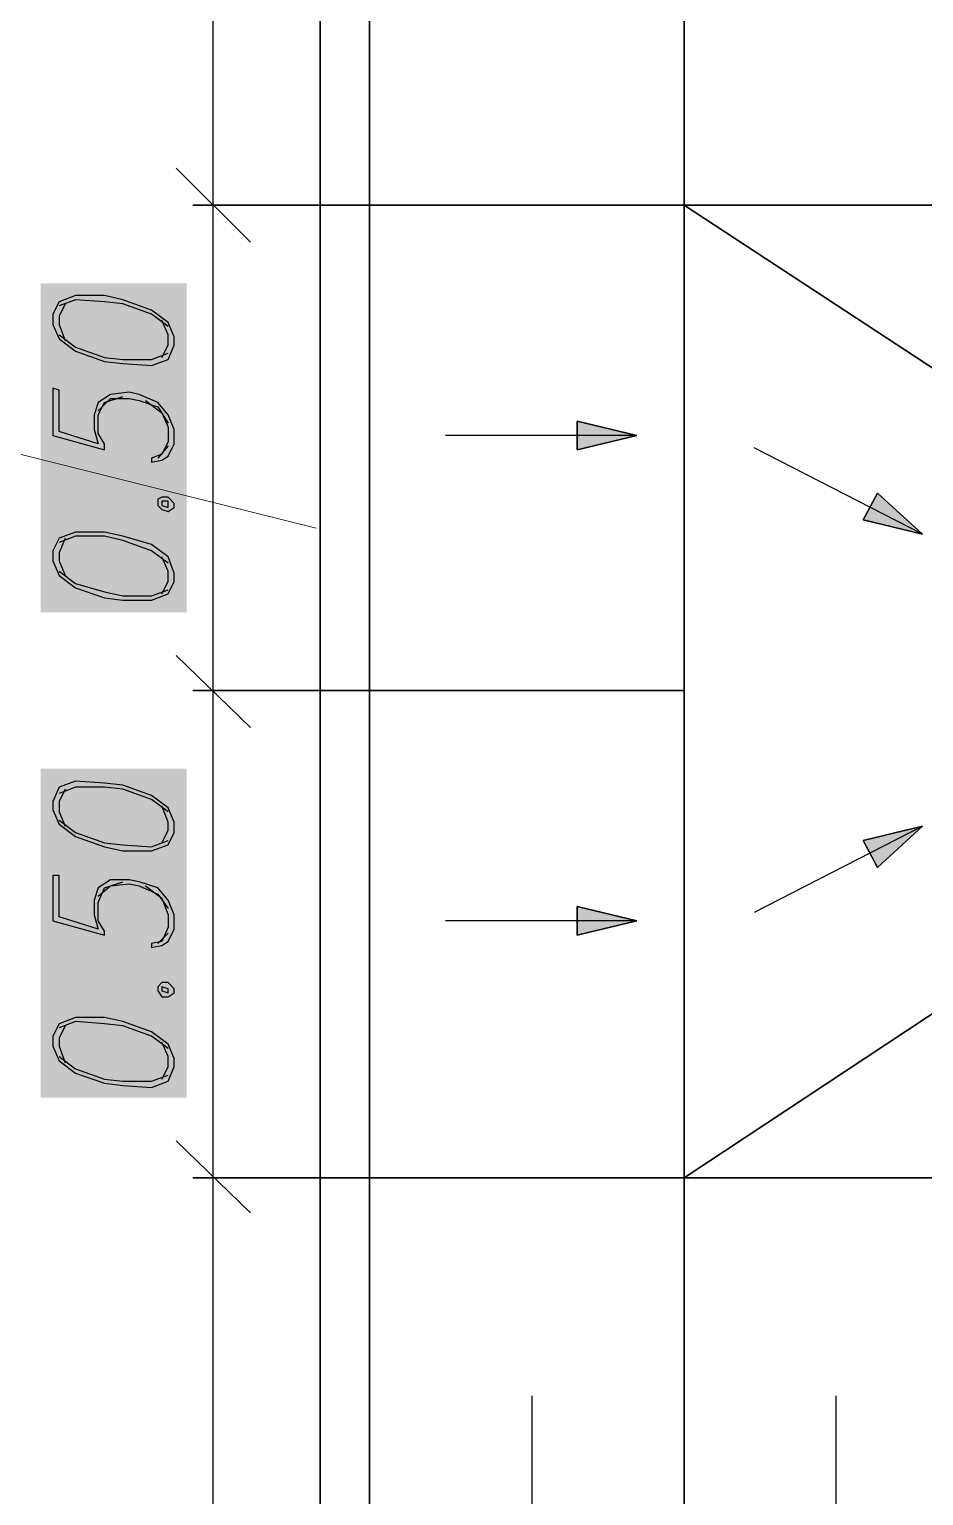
# Model space of a CAD drawing. Header units: millimetres. Extents: x 4241 to 6572, y 870 to 1291.
# Drawn here: x 4897.88 to 4916.3, y 899.21 to 929.4 of the extents above; entities that cross this region are included whole.
import ezdxf

# ---------------------------------------------------------------- set-up
doc = ezdxf.new("R2010")
doc.units = ezdxf.units.MM
doc.layers.add('PDF _0', color=7, linetype='Continuous')

msp = doc.modelspace()

# ---------------------------------------------------------------- linework, layer by layer
at = {"layer": 'PDF _0', "lineweight": 30}
for points in [[(4903.8717, 879.7597), (4903.8717, 905.7532), (4903.8717, 951.6018)], [(4903.8717, 925.7776), (4918.8582, 925.7776), (4918.8582, 951.6018)], [(4904.8877, 879.7597), (4904.8877, 915.7866), (4904.8877, 951.6018)], [(4911.3649, 951.6018), (4911.3649, 879.7597)], [(4911.3649, 925.7776), (4918.8582, 920.8668)], [(4903.8717, 915.7866), (4911.3649, 915.7866)], [(4911.3649, 905.7532), (4918.8582, 910.7064)], [(4918.8582, 879.7597), (4918.8582, 905.7532), (4903.8717, 905.7532)]]:
    msp.add_lwpolyline(points, dxfattribs=at)
at = {"layer": 'PDF _0', "color": 5, "lineweight": 25}
for points in [[(4901.6702, 925.2696), (4901.6702, 946.2677)], [(4901.6702, 915.2786), (4901.6702, 926.2856)], [(4900.7389, 923.2799), (4900.4002, 923.5339), (4899.8075, 923.7455), (4899.4265, 923.7879), (4898.8338, 923.8302), (4898.4951, 923.7032)], [(4898.6221, 923.7455), (4898.4951, 923.4915), (4898.4951, 923.3222), (4898.6221, 922.9835)], [(4900.6119, 922.6448), (4900.7389, 922.8988), (4900.7389, 923.1105), (4900.6119, 923.4069)], [(4898.4951, 923.1105), (4898.8338, 922.8565), (4899.4265, 922.6448), (4899.8075, 922.6025), (4900.4002, 922.6025), (4900.7389, 922.7295)], [(4900.2732, 921.7558), (4900.6119, 921.5018), (4900.7389, 921.2054), (4900.7389, 920.9091), (4900.6119, 920.6551), (4900.4002, 920.5704), (4900.4002, 920.4858), (4900.6119, 920.5281), (4900.7389, 920.6128), (4900.8659, 920.8668), (4900.8659, 921.1631), (4900.7389, 921.4595), (4900.5272, 921.7135), (4900.1462, 921.8828), (4899.9345, 921.9251), (4899.5535, 921.8828), (4899.2995, 921.7135), (4899.2148, 921.4595), (4899.2148, 921.1631), (4899.2995, 920.8668), (4898.4951, 921.1208), (4898.4951, 921.9675), (4898.3681, 922.0098), (4898.3681, 921.0361), (4899.4265, 920.7398), (4899.4265, 920.8668), (4899.2995, 921.0784), (4899.2995, 921.4595), (4899.4265, 921.7135), (4899.8075, 921.8405)], [(4899.2995, 921.5441), (4899.5535, 921.7981), (4899.9345, 921.7981), (4900.1462, 921.7558), (4900.5272, 921.6288), (4900.7389, 921.2901)], [(4900.7389, 920.8244), (4900.5272, 920.5704)], [(4900.7389, 918.4114), (4900.4002, 918.6654), (4899.8075, 918.877), (4899.4265, 918.9617), (4898.8338, 918.9617), (4898.4951, 918.8347)], [(4898.6221, 918.9194), (4898.4951, 918.623), (4898.4951, 918.4537), (4898.6221, 918.1573)], [(4900.6119, 917.7763), (4900.7389, 918.0303), (4900.7389, 918.242), (4900.6119, 918.5384)], [(4898.4951, 918.242), (4898.8338, 917.988), (4899.4265, 917.8187), (4899.8075, 917.734), (4900.4002, 917.734), (4900.7389, 917.861)], [(4901.6702, 905.2876), (4901.6702, 916.2523)], [(4900.7389, 913.2888), (4900.4002, 913.5429), (4899.8075, 913.7545), (4899.4265, 913.7969), (4898.8338, 913.7969), (4898.4951, 913.6699)], [(4898.6221, 913.7545), (4898.4951, 913.5005), (4898.4951, 913.2888), (4898.6221, 912.9925)], [(4900.6119, 912.6538), (4900.7389, 912.9078), (4900.7389, 913.0772), (4900.6119, 913.4158)], [(4898.4951, 913.1195), (4898.8338, 912.8655), (4899.4265, 912.6538), (4899.8075, 912.6115), (4900.4002, 912.5692), (4900.7389, 912.6962)], [(4900.2732, 911.7648), (4900.6119, 911.5108), (4900.7389, 911.1721), (4900.7389, 910.9181), (4900.6119, 910.6217), (4900.4002, 910.5794), (4900.4002, 910.4947), (4900.6119, 910.5371), (4900.7389, 910.6217), (4900.8659, 910.8758), (4900.8659, 911.1721), (4900.7389, 911.4684), (4900.5272, 911.7225), (4900.1462, 911.8495), (4899.9345, 911.8918), (4899.5535, 911.8918), (4899.2995, 911.7225), (4899.2148, 911.4684), (4899.2148, 911.1721), (4899.2995, 910.8758), (4898.4951, 911.1298), (4898.4951, 911.9765), (4898.3681, 911.9765), (4898.3681, 911.0451), (4899.4265, 910.7488), (4899.4265, 910.8334), (4899.2995, 911.0451), (4899.2995, 911.4261), (4899.4265, 911.7225), (4899.8075, 911.8495)], [(4899.2995, 911.5531), (4899.5535, 911.7648), (4899.9345, 911.8071), (4900.1462, 911.7648), (4900.5272, 911.5955), (4900.7389, 911.2991)], [(4900.7389, 910.7911), (4900.5272, 910.5794)], [(4900.7389, 908.4203), (4900.4002, 908.6743), (4899.8075, 908.886), (4899.4265, 908.9284), (4898.8338, 908.9707), (4898.4951, 908.8437)], [(4898.6221, 908.886), (4898.4951, 908.632), (4898.4951, 908.4627), (4898.6221, 908.124)], [(4900.6119, 907.7853), (4900.7389, 908.0393), (4900.7389, 908.251), (4900.6119, 908.5473)], [(4898.4951, 908.251), (4898.8338, 907.997), (4899.4265, 907.7853), (4899.8075, 907.743), (4900.4002, 907.743), (4900.7389, 907.87)], [(4901.6702, 885.2632), (4901.6702, 906.2613)]]:
    msp.add_lwpolyline(points, dxfattribs=at)
for points in [[(4902.4323, 925.0156), (4900.9082, 926.5396)], [(4901.2469, 925.7776), (4904.803, 925.7776)], [(4898.3681, 923.3222), (4898.4951, 923.0258), (4898.8338, 922.7718), (4899.4265, 922.5602), (4899.8075, 922.5178), (4900.4002, 922.4755), (4900.7389, 922.6025), (4900.8659, 922.8988), (4900.8659, 923.0682), (4900.7389, 923.3645), (4900.4002, 923.6185), (4899.8075, 923.8302), (4899.4265, 923.9149), (4898.8338, 923.9149), (4898.4951, 923.7879), (4898.3681, 923.5339)], [(4900.5272, 919.5967), (4900.6119, 919.5121), (4900.7389, 919.4697), (4900.8659, 919.5544), (4900.8659, 919.6391), (4900.7389, 919.7661), (4900.6119, 919.7661), (4900.5272, 919.7237)], [(4900.6119, 919.5967), (4900.7389, 919.5544), (4900.7389, 919.6814), (4900.6119, 919.6814)], [(4898.3681, 918.4537), (4898.4951, 918.1573), (4898.8338, 917.9033), (4899.4265, 917.6917), (4899.8075, 917.6493), (4900.4002, 917.6493), (4900.7389, 917.7763), (4900.8659, 918.0303), (4900.8659, 918.1997), (4900.7389, 918.5384), (4900.4002, 918.7924), (4899.8075, 918.9617), (4899.4265, 919.0464), (4898.8338, 919.0464), (4898.4951, 918.9194), (4898.3681, 918.6654)], [(4902.4323, 915.0246), (4900.9082, 916.5063)], [(4901.2469, 915.7866), (4904.803, 915.7866)], [(4898.3681, 913.3312), (4898.4951, 913.0348), (4898.8338, 912.7808), (4899.4265, 912.5692), (4899.8075, 912.4845), (4900.4002, 912.4845), (4900.7389, 912.6115), (4900.8659, 912.8655), (4900.8659, 913.0772), (4900.7389, 913.3735), (4900.4002, 913.6275), (4899.8075, 913.8392), (4899.4265, 913.8815), (4898.8338, 913.9239), (4898.4951, 913.7969), (4898.3681, 913.5005)], [(4900.5272, 909.6057), (4900.6119, 909.4787), (4900.7389, 909.4787), (4900.8659, 909.5634), (4900.8659, 909.648), (4900.7389, 909.7751), (4900.6119, 909.7751), (4900.5272, 909.6904)], [(4900.6119, 909.6057), (4900.7389, 909.5634), (4900.7389, 909.648), (4900.6119, 909.6904)], [(4898.3681, 908.4627), (4898.4951, 908.1663), (4898.8338, 907.9123), (4899.4265, 907.7006), (4899.8075, 907.6583), (4900.4002, 907.616), (4900.7389, 907.743), (4900.8659, 908.0393), (4900.8659, 908.2087), (4900.7389, 908.505), (4900.4002, 908.759), (4899.8075, 908.9707), (4899.4265, 909.0554), (4898.8338, 909.0554), (4898.4951, 908.9284), (4898.3681, 908.6743)], [(4900.9082, 906.5153), (4902.4323, 905.0336)], [(4901.2469, 905.7532), (4904.803, 905.7532)]]:
    msp.add_lwpolyline(points, close=True, dxfattribs=at)
at = {"layer": 'PDF _0', "lineweight": 13}
msp.add_lwpolyline([(4903.787, 919.131), (4885.964, 923.5762), (4855.3983, 923.5762)], dxfattribs=at)
at = {"layer": 'PDF _0', "lineweight": 25}
for points in [[(4909.1635, 920.7398), (4909.1635, 921.3325), (4910.3912, 921.0361), (4909.1635, 920.7398), (4909.1635, 921.3325), (4910.3912, 921.0361), (4906.4541, 921.0361)], [(4915.048, 919.3004), (4915.3444, 919.8507), (4916.2757, 919.004), (4915.048, 919.3004), (4915.3444, 919.8507), (4916.2757, 919.004), (4912.8043, 920.7821)], [(4915.048, 912.6962), (4915.3444, 912.1458), (4916.2757, 912.9925), (4915.048, 912.6962), (4915.3444, 912.1458), (4916.2757, 912.9925), (4912.8043, 911.2144)], [(4909.1635, 910.7488), (4909.1635, 911.3414), (4910.3912, 911.0451), (4909.1635, 910.7488), (4909.1635, 911.3414), (4910.3912, 911.0451), (4906.4541, 911.0451)], [(4907.2584, 892.2908), (4909.2482, 892.2908), (4908.2321, 888.269), (4907.2584, 892.2908), (4909.2482, 892.2908), (4908.2321, 888.269), (4908.2321, 901.2658)], [(4915.4714, 892.2908), (4913.4816, 892.2908), (4914.4977, 888.269), (4915.4714, 892.2908), (4913.4816, 892.2908), (4914.4977, 888.269), (4914.4977, 901.2658)]]:
    msp.add_lwpolyline(points, dxfattribs=at)
for points in [[(4910.3912, 921.0361), (4909.1635, 921.3325), (4909.1635, 920.7398)], [(4916.2757, 919.004), (4915.3444, 919.8507), (4915.048, 919.3004)], [(4916.2757, 912.9925), (4915.3444, 912.1458), (4915.048, 912.6962)], [(4910.3912, 911.0451), (4909.1635, 911.3414), (4909.1635, 910.7488)]]:
    msp.add_lwpolyline(points, close=True, dxfattribs=at)
at = {"layer": 'PDF _0', "color": 7, "true_color": 0xffffff, "transparency": 33554559}
for points in [[(4898.1141, 917.3953), (4901.1199, 917.3953), (4898.1141, 924.1689)], [(4901.1199, 917.3953), (4898.1141, 924.1689), (4901.1199, 924.1689)], [(4898.1141, 907.4043), (4901.1199, 907.4043), (4898.1141, 914.1779)], [(4901.1199, 907.4043), (4898.1141, 914.1779), (4901.1199, 914.1779)]]:
    msp.add_solid(points, dxfattribs=at)
at = {"layer": 'PDF _0', "transparency": 33554559}
for points in [[(4909.1635, 920.7398), (4909.1635, 921.3325), (4910.3912, 921.0361)], [(4915.048, 919.3004), (4915.3444, 919.8507), (4916.2757, 919.004)], [(4915.048, 912.6962), (4915.3444, 912.1458), (4916.2757, 912.9925)], [(4909.1635, 910.7488), (4909.1635, 911.3414), (4910.3912, 911.0451)]]:
    msp.add_solid(points, dxfattribs=at)

doc.saveas('drawing.dxf')
